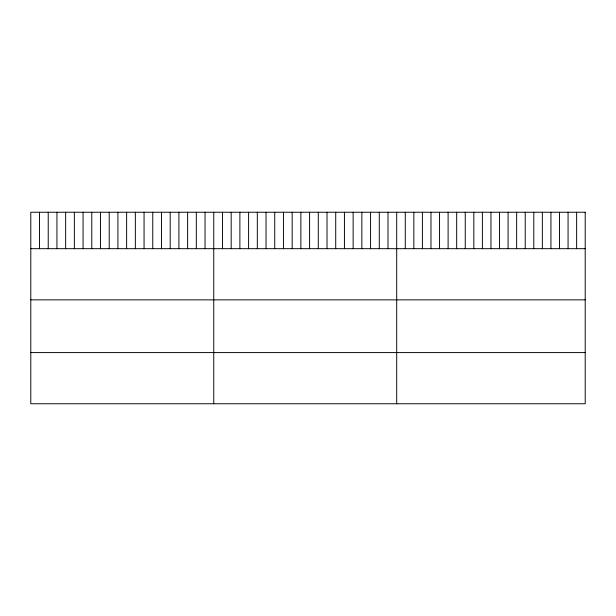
<?xml version="1.0" encoding="UTF-8"?>
<svg xmlns="http://www.w3.org/2000/svg" width="616" height="616" viewBox="0 0 616 616"><rect width="100%" height="100%" fill="white"/><g stroke="black" fill="none" stroke-linecap="round" stroke-linejoin="round"><path stroke-width="0.92" d="M30.8 248.679L585.2 248.679M30.8 299.853L585.2 299.853M30.8 352.583L585.2 352.583M576.63 212.243L576.63 248.679M568.067 212.243L568.067 248.679M559.497 212.243L559.497 248.679M550.927 212.243L550.927 248.679M542.357 212.243L542.357 248.679M533.795 212.243L533.795 248.679M525.225 212.243L525.225 248.679M516.655 212.243L516.655 248.679M508.085 212.243L508.085 248.679M499.522 212.243L499.522 248.679M490.952 212.243L490.952 248.679M482.382 212.243L482.382 248.679M473.82 212.243L473.82 248.679M465.249 212.243L465.249 248.679M456.679 212.243L456.679 248.679M448.109 212.243L448.109 248.679M439.547 212.243L439.547 248.679M430.977 212.243L430.977 248.679M422.407 212.243L422.407 248.679M413.837 212.243L413.837 248.679M405.274 212.243L405.274 248.679M396.704 212.243L396.704 403.757M387.995 212.243L387.995 248.679M379.279 212.243L379.279 248.679M370.57 212.243L370.57 248.679M361.854 212.243L361.854 248.679M353.145 212.243L353.145 248.679M344.429 212.243L344.429 248.679M335.72 212.243L335.72 248.679M327.011 212.243L327.011 248.679M318.295 212.243L318.295 248.679M309.586 212.243L309.586 248.679M300.87 212.243L300.87 248.679M292.161 212.243L292.161 248.679M283.445 212.243L283.445 248.679M274.736 212.243L274.736 248.679M266.027 212.243L266.027 248.679M257.311 212.243L257.311 248.679M248.602 212.243L248.602 248.679M239.886 212.243L239.886 248.679M231.177 212.243L231.177 248.679M222.461 212.243L222.461 248.679M213.752 212.243L213.752 403.757M205.043 212.243L205.043 248.679M196.327 212.243L196.327 248.679M187.618 212.243L187.618 248.679M178.902 212.243L178.902 248.679M170.193 212.243L170.193 248.679M161.477 212.243L161.477 248.679M152.768 212.243L152.768 248.679M144.059 212.243L144.059 248.679M135.343 212.243L135.343 248.679M126.634 212.243L126.634 248.679M117.918 212.243L117.918 248.679M109.209 212.243L109.209 248.679M100.493 212.243L100.493 248.679M91.784 212.243L91.784 248.679M83.075 212.243L83.075 248.679M74.359 212.243L74.359 248.679M65.65 212.243L65.65 248.679M56.934 212.243L56.934 248.679M48.225 212.243L48.225 248.679M39.509 212.243L39.509 248.679M585.2 212.243L30.8 212.243L30.8 403.757L585.2 403.757L585.2 212.243"/></g></svg>
